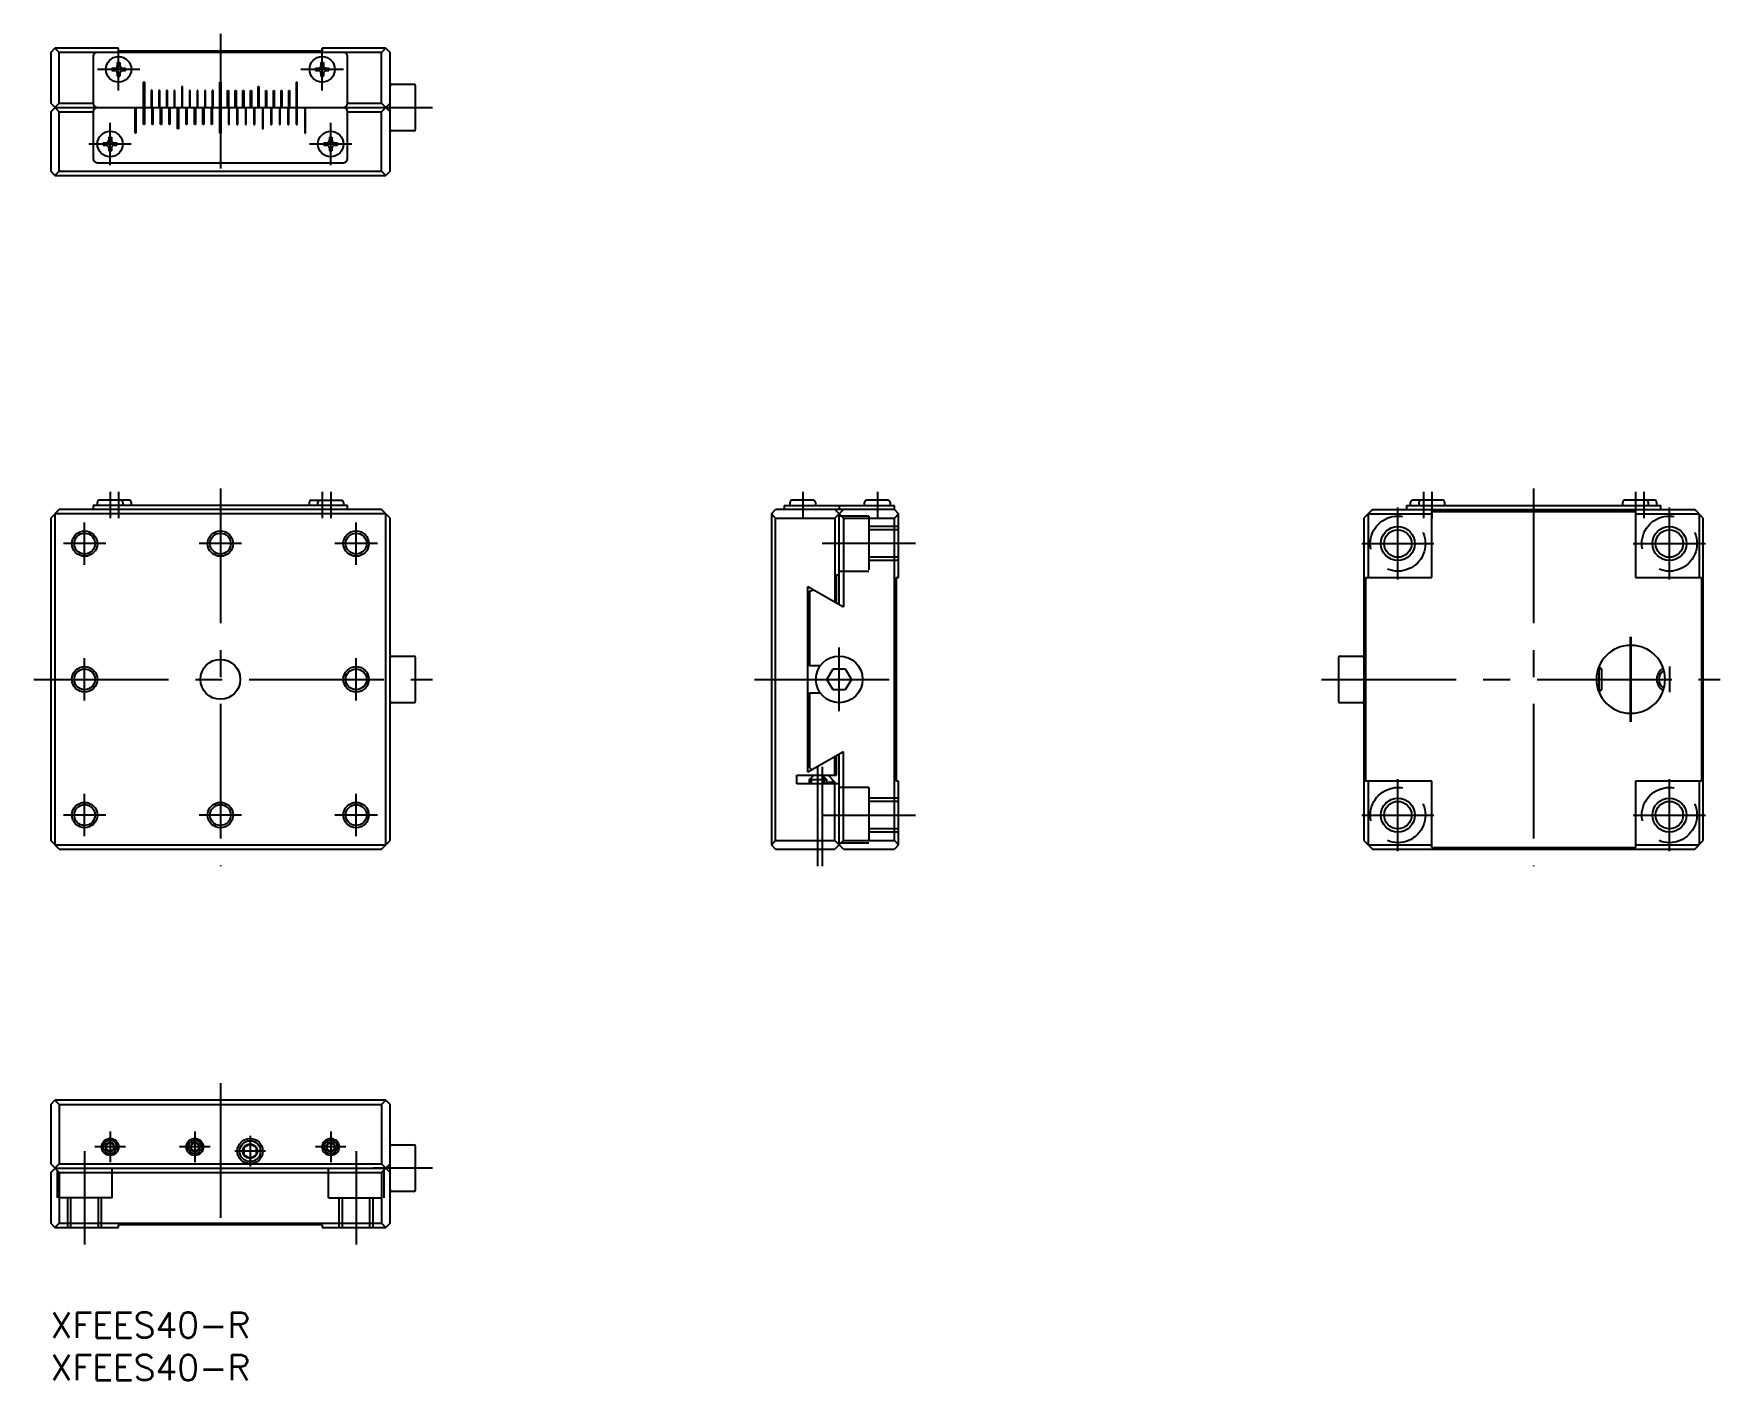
# Model space of a CAD drawing. Extents: x -2 to 197, y -8 to 151.
import ezdxf

# ---------------------------------------------------------------- set-up
doc = ezdxf.new("R2010")
doc.units = 0
doc.header["$LTSCALE"] = 0.5
doc.linetypes.add('CENTER', pattern=[50.8, 31.75, -6.35, 6.35, -6.35])
doc.linetypes.add('DASHED', pattern=[19.05, 12.7, -6.35])
for name, color, linetype in [('MSM_CENTER', 1, 'CENTER'), ('MSM_CONTINUOUS', 7, 'CONTINUOUS'), ('MSM_DASHED', 4, 'DASHED'), ('MSM_NARROW', 5, 'CONTINUOUS'), ('MSM_PART_NUMBER', 7, 'CONTINUOUS')]:
    doc.layers.add(name, color=color, linetype=linetype)
doc.styles.get("Standard").update_dxf_attribs({"font": 'txt.shx', "height": 3, "bigfont": 'bigfont.shx'})

# ---------------------------------------------------------------- blocks, each defined once
blk = doc.blocks.new('*U50')
at = {"layer": 'MSM_PART_NUMBER'}
blk.add_text('XFEES40-R', height=3, dxfattribs=at).set_placement((0, -3))
blk = doc.blocks.new('*U51')
at = {"layer": 'MSM_PART_NUMBER'}
blk.add_text('XFEES40-R', height=3, dxfattribs=at).set_placement((0, -8))

msp = doc.modelspace()

# ---------------------------------------------------------------- linework, layer by layer
at = {"layer": 'MSM_CENTER'}
for p, q in [((20, 150.7), (20, 132)), ((8, 144), (8, 149)), ((32, 144), (32, 149)), ((10.5, 146.5), (5.5, 146.5)), ((34.5, 146.5), (29.5, 146.5)), ((38, 142), (45, 142)), ((7, 135.2), (7, 140.2)), ((33, 135.2), (33, 140.2)), ((9.5, 137.7), (4.5, 137.7)), ((35.5, 137.7), (30.5, 137.7)), ((7, 96.71), (7, 93.61)), ((8, 96.71), (8, 93.61)), ((20, 97.11), (20, 52.61)), ((32, 96.71), (32, 93.61)), ((33, 96.71), (33, 93.61)), ((88.64, 96.71), (88.64, 93.61)), ((97.44, 96.71), (97.44, 93.61)), ((161.79, 96.71), (161.79, 93.61)), ((162.79, 96.71), (162.79, 93.61)), ((174.79, 97.11), (174.79, 52.61)), ((186.79, 96.71), (186.79, 93.61)), ((187.79, 96.71), (187.79, 93.61)), ((158.79, 86.36), (158.79, 94.86)), ((190.79, 86.36), (190.79, 94.86)), ((4, 88.11), (4, 93.11)), ((36, 88.11), (36, 93.11)), ((6.5, 90.61), (1.5, 90.61)), ((22.5, 90.61), (17.5, 90.61)), ((38.5, 90.61), (33.5, 90.61)), ((101.94, 90.61), (90.94, 90.61)), ((154.54, 90.61), (163.04, 90.61)), ((186.54, 90.61), (195.04, 90.61)), ((186.19, 69.61), (186.19, 79.61)), ((186.29, 69.61), (186.29, 79.61)), ((92.94, 70.86), (92.94, 78.36)), ((4, 72.11), (4, 77.11)), ((36, 72.11), (36, 77.11)), ((190.79, 76.11), (190.79, 73.11)), ((-2, 74.61), (45, 74.61)), ((82.94, 74.61), (101.64, 74.61)), ((149.79, 74.61), (196.79, 74.61)), ((90.44, 52.61), (90.44, 64.31)), ((90.94, 64.31), (90.94, 52.61)), ((158.79, 54.36), (158.79, 62.86)), ((190.79, 54.36), (190.79, 62.86)), ((4, 56.11), (4, 61.11)), ((36, 56.11), (36, 61.11)), ((6.5, 58.61), (1.5, 58.61)), ((22.5, 58.61), (17.5, 58.61)), ((38.5, 58.61), (33.5, 58.61)), ((90.94, 58.61), (101.94, 58.61)), ((154.54, 58.61), (163.04, 58.61)), ((186.54, 58.61), (195.04, 58.61)), ((20, 27), (20, 8.3)), ((7, 21.3), (7, 17.7)), ((17, 21.3), (17, 17.7)), ((23.5, 20.8), (23.5, 17.2)), ((33, 21.3), (33, 17.7)), ((4, 19), (4, 8)), ((8.8, 19.5), (5.2, 19.5)), ((18.8, 19.5), (15.2, 19.5)), ((25.3, 19), (21.7, 19)), ((34.8, 19.5), (31.2, 19.5)), ((36, 19), (36, 8)), ((45, 17), (38, 17))]:
    msp.add_line(p, q, dxfattribs=at)
at = {"layer": 'MSM_CONTINUOUS'}
for p, q in [((0, 148.5), (0.5, 149)), ((0, 148.5), (0, 142.5)), ((8, 149), (0.5, 149)), ((1, 148.5), (0.5, 149)), ((39, 148.5), (1, 148.5)), ((1, 142.5), (1, 148.5)), ((5, 148), (5, 142.5)), ((7.85, 147.3), (7.85, 146.95)), ((7.85, 147.3), (8.15, 147.3)), ((8, 148.7), (8, 149)), ((8, 148.7), (32, 148.7)), ((8.15, 147.3), (8.15, 146.95)), ((31.85, 147.3), (31.85, 146.95)), ((31.85, 147.3), (32.15, 147.3)), ((39.5, 149), (32, 149)), ((32, 149), (32, 148.7)), ((32.15, 147.3), (32.15, 146.95)), ((35, 142.5), (35, 148)), ((39, 148.5), (39.5, 149)), ((39, 142.5), (39, 148.5)), ((39.5, 149), (40, 148.5)), ((40, 134.5), (40, 148.5)), ((7.2, 146.65), (7.2, 146.35)), ((7.2, 146.65), (7.55, 146.65)), ((7.2, 146.35), (7.55, 146.35)), ((7.85, 146.05), (7.85, 145.7)), ((7.85, 145.7), (8.15, 145.7)), ((8.15, 146.05), (8.15, 145.7)), ((8.45, 146.65), (8.8, 146.65)), ((8.45, 146.35), (8.8, 146.35)), ((8.8, 146.65), (8.8, 146.35)), ((31.2, 146.65), (31.2, 146.35)), ((31.2, 146.65), (31.55, 146.65)), ((31.2, 146.35), (31.55, 146.35)), ((31.85, 146.05), (31.85, 145.7)), ((31.85, 145.7), (32.15, 145.7)), ((32.15, 146.05), (32.15, 145.7)), ((32.45, 146.65), (32.8, 146.65)), ((32.45, 146.35), (32.8, 146.35)), ((32.8, 146.65), (32.8, 146.35)), ((11.05, 145), (10.95, 145)), ((10.95, 140), (10.95, 145)), ((11.05, 145), (11.05, 140)), ((11.85, 144), (11.85, 142)), ((11.95, 144), (11.85, 144)), ((11.95, 140), (11.95, 144)), ((12.75, 144), (12.75, 142)), ((12.85, 144), (12.75, 144)), ((12.85, 142), (12.85, 144)), ((13.65, 144), (13.65, 142)), ((13.75, 144), (13.65, 144)), ((13.75, 142), (13.75, 144)), ((14.55, 144), (14.55, 142)), ((14.65, 144), (14.55, 144)), ((14.65, 142), (14.65, 144)), ((15.45, 144.5), (15.45, 142)), ((15.55, 144.5), (15.45, 144.5)), ((15.55, 142), (15.55, 144.5)), ((16.35, 144), (16.35, 142)), ((16.45, 144), (16.35, 144)), ((16.45, 142), (16.45, 144)), ((17.25, 144), (17.25, 142)), ((17.35, 144), (17.25, 144)), ((17.35, 142), (17.35, 144)), ((18.15, 144), (18.15, 142)), ((18.25, 144), (18.15, 144)), ((18.25, 142), (18.25, 144)), ((19.15, 144), (19.05, 144)), ((19.05, 144), (19.05, 140)), ((19.15, 142), (19.15, 144)), ((19.95, 145), (20.05, 145)), ((19.95, 139), (19.95, 145)), ((20.05, 145), (20.05, 139)), ((20.85, 142), (20.85, 144)), ((20.85, 144), (20.95, 144)), ((20.95, 144), (20.95, 140)), ((21.75, 142), (21.75, 144)), ((21.75, 144), (21.85, 144)), ((21.85, 144), (21.85, 142)), ((22.65, 142), (22.65, 144)), ((22.65, 144), (22.75, 144)), ((22.75, 144), (22.75, 142)), ((23.55, 142), (23.55, 144)), ((23.55, 144), (23.65, 144)), ((23.65, 144), (23.65, 142)), ((24.45, 142), (24.45, 144.5)), ((24.45, 144.5), (24.55, 144.5)), ((24.55, 144.5), (24.55, 142)), ((25.35, 142), (25.35, 144)), ((25.35, 144), (25.45, 144)), ((25.45, 144), (25.45, 142)), ((26.25, 142), (26.25, 144)), ((26.25, 144), (26.35, 144)), ((26.35, 144), (26.35, 142)), ((27.15, 142), (27.15, 144)), ((27.15, 144), (27.25, 144)), ((27.25, 144), (27.25, 142)), ((28.05, 144), (28.15, 144)), ((28.05, 140), (28.05, 144)), ((28.15, 144), (28.15, 142)), ((28.95, 145), (29.05, 145)), ((28.95, 145), (28.95, 140)), ((29.05, 140), (29.05, 145)), ((40.2, 144.75), (42.8, 144.75)), ((43, 139.45), (43, 144.55)), ((1, 141.5), (0, 142.5)), ((0, 141.5), (1, 142.5)), ((0, 141.5), (0, 134.5)), ((0.5, 142), (39.5, 142)), ((1, 142.5), (5, 142.5)), ((1, 141.5), (5, 141.5)), ((1, 134.5), (1, 141.5)), ((5, 141.5), (5, 136)), ((9.95, 139), (9.95, 142)), ((10.05, 142), (10.05, 139)), ((12.05, 142), (12.05, 140)), ((12.95, 140), (12.95, 142)), ((13.05, 142), (13.05, 140)), ((13.95, 140), (13.95, 142)), ((14.05, 142), (14.05, 140)), ((14.95, 139.5), (14.95, 142)), ((15.05, 142), (15.05, 139.5)), ((15.95, 140), (15.95, 142)), ((16.05, 142), (16.05, 140)), ((16.95, 140), (16.95, 142)), ((17.05, 142), (17.05, 140)), ((17.95, 140), (17.95, 142)), ((18.05, 142), (18.05, 140)), ((18.95, 140), (18.95, 142)), ((21.05, 140), (21.05, 142)), ((21.95, 142), (21.95, 140)), ((22.05, 140), (22.05, 142)), ((22.95, 142), (22.95, 140)), ((23.05, 140), (23.05, 142)), ((23.95, 142), (23.95, 140)), ((24.05, 140), (24.05, 142)), ((24.95, 142), (24.95, 139.5)), ((25.05, 139.5), (25.05, 142)), ((25.95, 142), (25.95, 140)), ((26.05, 140), (26.05, 142)), ((26.95, 142), (26.95, 140)), ((27.05, 140), (27.05, 142)), ((27.95, 142), (27.95, 140)), ((29.95, 142), (29.95, 139)), ((30.05, 139), (30.05, 142)), ((35, 142.5), (39, 142.5)), ((35, 141.5), (39, 141.5)), ((35, 136), (35, 141.5)), ((39, 141.5), (40, 142.5)), ((40, 141.5), (39, 142.5)), ((39, 134.5), (39, 141.5)), ((11.05, 140), (10.95, 140)), ((12.05, 140), (11.95, 140)), ((13.05, 140), (12.95, 140)), ((14.05, 140), (13.95, 140)), ((15.05, 139.5), (14.95, 139.5)), ((16.05, 140), (15.95, 140)), ((17.05, 140), (16.95, 140)), ((18.05, 140), (17.95, 140)), ((19.05, 140), (18.95, 140)), ((20.95, 140), (21.05, 140)), ((21.95, 140), (22.05, 140)), ((22.95, 140), (23.05, 140)), ((23.95, 140), (24.05, 140)), ((24.95, 139.5), (25.05, 139.5)), ((25.95, 140), (26.05, 140)), ((26.95, 140), (27.05, 140)), ((27.95, 140), (28.05, 140)), ((28.95, 140), (29.05, 140)), ((42.8, 139.25), (40.2, 139.25)), ((6.2, 137.85), (6.2, 137.55)), ((6.2, 137.85), (6.55, 137.85)), ((6.2, 137.55), (6.55, 137.55)), ((6.85, 138.5), (6.85, 138.15)), ((6.85, 138.5), (7.15, 138.5)), ((6.85, 137.25), (6.85, 136.9)), ((7.15, 138.5), (7.15, 138.15)), ((7.15, 137.25), (7.15, 136.9)), ((7.45, 137.85), (7.8, 137.85)), ((7.45, 137.55), (7.8, 137.55)), ((7.8, 137.85), (7.8, 137.55)), ((10.05, 139), (9.95, 139)), ((20.05, 139), (19.95, 139)), ((29.95, 139), (30.05, 139)), ((32.2, 137.85), (32.2, 137.55)), ((32.2, 137.85), (32.55, 137.85)), ((32.2, 137.55), (32.55, 137.55)), ((32.85, 138.5), (32.85, 138.15)), ((32.85, 138.5), (33.15, 138.5)), ((32.85, 137.25), (32.85, 136.9)), ((33.15, 138.5), (33.15, 138.15)), ((33.15, 137.25), (33.15, 136.9)), ((33.45, 137.85), (33.8, 137.85)), ((33.45, 137.55), (33.8, 137.55)), ((33.8, 137.85), (33.8, 137.55)), ((5.5, 135.5), (34.5, 135.5)), ((6.85, 136.9), (7.15, 136.9)), ((32.85, 136.9), (33.15, 136.9)), ((0.5, 134), (0, 134.5)), ((0.5, 134), (1, 134.5)), ((0.5, 134), (39.5, 134)), ((1, 134.5), (39, 134.5)), ((39.5, 134), (39, 134.5)), ((40, 134.5), (39.5, 134)), ((5.5, 95.11), (5.5, 95.51)), ((9.3, 95.71), (5.7, 95.71)), ((8.5, 95.51), (8.5, 95.11)), ((9.5, 95.51), (9.5, 95.11)), ((30.5, 95.11), (30.5, 95.51)), ((30.7, 95.71), (34.3, 95.71)), ((31.5, 95.11), (31.5, 95.51)), ((34.5, 95.51), (34.5, 95.11)), ((87.14, 95.11), (87.14, 95.51)), ((89.94, 95.71), (87.34, 95.71)), ((90.14, 95.51), (90.14, 95.11)), ((95.94, 95.11), (95.94, 95.51)), ((98.74, 95.71), (96.14, 95.71)), ((98.94, 95.51), (98.94, 95.11)), ((160.29, 95.11), (160.29, 95.51)), ((164.09, 95.71), (160.49, 95.71)), ((161.29, 95.11), (161.29, 95.51)), ((164.29, 95.51), (164.29, 95.11)), ((185.29, 95.11), (185.29, 95.51)), ((189.09, 95.71), (185.49, 95.71)), ((188.29, 95.51), (188.29, 95.11)), ((189.29, 95.51), (189.29, 95.11)), ((1, 94.61), (0, 93.61)), ((0, 93.61), (0, 55.61)), ((39.5, 94.11), (0.5, 94.11)), ((0.5, 94.11), (0.5, 55.11)), ((39, 94.61), (1, 94.61)), ((5, 95.11), (5, 94.61)), ((35, 95.11), (5, 95.11)), ((35, 94.61), (35, 95.11)), ((40, 93.61), (39, 94.61)), ((39.5, 55.11), (39.5, 94.11)), ((40, 55.61), (40, 93.61)), ((84.94, 94.11), (85.44, 94.61)), ((84.94, 94.11), (84.94, 55.11)), ((85.44, 93.61), (84.94, 94.11)), ((99.44, 94.61), (85.44, 94.61)), ((85.44, 55.61), (85.44, 93.61)), ((85.44, 93.61), (92.44, 93.61)), ((86.44, 95.11), (99.44, 95.11)), ((86.44, 95.11), (86.44, 94.61)), ((92.44, 94.61), (93.44, 93.61)), ((92.44, 93.61), (93.44, 94.61)), ((92.44, 93.61), (92.44, 83.71)), ((92.94, 95.11), (92.94, 94.61)), ((92.94, 83.42), (92.94, 94.11)), ((93.44, 93.61), (99.44, 93.61)), ((93.44, 93.61), (93.44, 83.14)), ((99.44, 94.61), (99.44, 95.11)), ((99.44, 94.61), (99.94, 94.11)), ((99.94, 94.11), (99.44, 93.61)), ((99.44, 55.61), (99.44, 93.61)), ((99.94, 86.61), (99.94, 94.11)), ((155.79, 94.61), (154.79, 93.61)), ((154.79, 93.61), (154.79, 55.61)), ((155.29, 94.11), (155.29, 86.61)), ((155.29, 94.11), (162.79, 94.11)), ((155.79, 94.61), (193.79, 94.61)), ((159.79, 95.11), (189.79, 95.11)), ((159.79, 95.11), (159.79, 94.61)), ((162.79, 86.61), (162.79, 94.61)), ((162.79, 94.41), (186.79, 94.41)), ((186.79, 94.41), (186.79, 86.61)), ((186.79, 94.11), (194.29, 94.11)), ((189.79, 94.61), (189.79, 95.11)), ((194.79, 93.61), (193.79, 94.61)), ((194.29, 94.11), (194.29, 86.61)), ((194.79, 55.61), (194.79, 93.61)), ((89.24, 63.66), (89.24, 85.56)), ((89.24, 85.56), (93.44, 83.14)), ((92.64, 83.6), (92.64, 86.91)), ((92.64, 86.91), (92.94, 86.91)), ((99.64, 86.61), (99.64, 62.61)), ((99.64, 86.61), (99.94, 86.61)), ((154.99, 86.61), (162.79, 86.61)), ((154.99, 86.61), (154.99, 62.61)), ((186.79, 86.61), (194.59, 86.61)), ((194.59, 86.61), (194.59, 62.61)), ((89.44, 85.01), (89.95, 85.15)), ((89.44, 85.01), (89.44, 76.21)), ((89.24, 77.61), (89.44, 77.61)), ((186.19, 78.61), (186.29, 78.61)), ((40.2, 77.36), (42.8, 77.36)), ((43, 72.06), (43, 77.16)), ((90.7, 76.21), (89.44, 76.21)), ((91.5, 74.61), (92.22, 75.86)), ((92.22, 75.86), (93.66, 75.86)), ((93.66, 75.86), (94.38, 74.61)), ((151.79, 77.16), (151.79, 72.06)), ((151.99, 77.36), (154.59, 77.36)), ((182.48, 76.11), (182.52, 76.11)), ((182.52, 73.11), (182.52, 76.11)), ((182.79, 75.84), (182.52, 76.11)), ((182.79, 75.84), (182.79, 73.38)), ((92.22, 73.36), (91.5, 74.61)), ((94.38, 74.61), (93.66, 73.36)), ((42.8, 71.86), (40.2, 71.86)), ((89.44, 71.61), (89.24, 71.61)), ((89.44, 73.01), (89.44, 64.21)), ((89.44, 73.01), (90.7, 73.01)), ((93.66, 73.36), (92.22, 73.36)), ((154.59, 71.86), (151.99, 71.86)), ((182.48, 73.11), (182.52, 73.11)), ((182.79, 73.38), (182.52, 73.11)), ((186.29, 70.61), (186.19, 70.61)), ((93.44, 66.08), (89.24, 63.66)), ((92.64, 63.31), (92.64, 65.62)), ((92.94, 55.11), (92.94, 65.8)), ((93.44, 55.61), (93.44, 66.08)), ((89.72, 63.93), (89.44, 64.21)), ((92.44, 63.31), (92.44, 65.51)), ((87.94, 62.31), (87.94, 63.31)), ((87.94, 63.31), (92.64, 63.31)), ((92.94, 62.31), (87.94, 62.31)), ((89.44, 62.81), (89.94, 63.31)), ((89.44, 62.31), (89.44, 62.81)), ((89.44, 62.81), (91.44, 62.81)), ((90.94, 63.31), (91.44, 62.81)), ((91.44, 62.81), (91.44, 62.31)), ((91.44, 62.51), (92.44, 62.51)), ((91.64, 63.31), (92.44, 62.51)), ((92.44, 55.61), (92.44, 62.51)), ((99.94, 62.61), (99.64, 62.61)), ((99.94, 55.11), (99.94, 62.61)), ((162.79, 62.61), (154.99, 62.61)), ((155.29, 62.61), (155.29, 55.11)), ((162.79, 54.81), (162.79, 62.61)), ((186.79, 62.61), (186.79, 54.81)), ((194.59, 62.61), (186.79, 62.61)), ((194.29, 62.61), (194.29, 55.11)), ((1, 54.61), (0, 55.61)), ((0.5, 55.11), (39.5, 55.11)), ((1, 54.61), (39, 54.61)), ((39, 54.61), (40, 55.61)), ((85.44, 55.61), (84.94, 55.11)), ((85.44, 54.61), (84.94, 55.11)), ((85.44, 55.61), (92.44, 55.61)), ((85.44, 54.61), (92.44, 54.61)), ((93.44, 55.61), (92.44, 54.61)), ((93.44, 54.61), (92.44, 55.61)), ((93.44, 55.61), (99.44, 55.61)), ((93.44, 54.61), (99.44, 54.61)), ((99.94, 55.11), (99.44, 55.61)), ((99.94, 55.11), (99.44, 54.61)), ((154.79, 55.61), (155.79, 54.61)), ((155.29, 55.11), (162.79, 55.11)), ((155.79, 54.61), (193.79, 54.61)), ((162.79, 54.81), (186.79, 54.81)), ((186.79, 55.11), (194.29, 55.11)), ((193.79, 54.61), (194.79, 55.61)), ((0, 24.5), (0.5, 25)), ((0, 24.5), (0, 17.5)), ((39.5, 25), (0.5, 25)), ((1, 24.5), (0.5, 25)), ((1, 24.5), (1, 17.5)), ((1, 24.5), (39, 24.5)), ((39, 24.5), (39.5, 25)), ((39, 24.5), (39, 17.5)), ((39.5, 25), (40, 24.5)), ((40, 10.5), (40, 24.5)), ((7, 20.02), (6.55, 19.76)), ((7.45, 19.76), (7, 20.02)), ((17, 20.02), (16.55, 19.76)), ((17.45, 19.76), (17, 20.02)), ((33, 20.02), (32.55, 19.76)), ((33.45, 19.76), (33, 20.02)), ((6.55, 19.76), (6.55, 19.24)), ((6.55, 19.24), (7, 18.98)), ((7, 18.98), (7.45, 19.24)), ((7.45, 19.24), (7.45, 19.76)), ((16.55, 19.76), (16.55, 19.24)), ((16.55, 19.24), (17, 18.98)), ((17, 18.98), (17.45, 19.24)), ((17.45, 19.24), (17.45, 19.76)), ((23.5, 19.87), (22.75, 19.43)), ((22.75, 19.43), (22.75, 18.57)), ((22.75, 18.57), (23.5, 18.13)), ((24.25, 19.43), (23.5, 19.87)), ((23.5, 18.13), (24.25, 18.57)), ((24.25, 18.57), (24.25, 19.43)), ((32.55, 19.76), (32.55, 19.24)), ((32.55, 19.24), (33, 18.98)), ((33, 18.98), (33.45, 19.24)), ((33.45, 19.24), (33.45, 19.76)), ((40.2, 19.75), (42.8, 19.75)), ((43, 14.45), (43, 19.55)), ((1, 16.5), (0, 17.5)), ((0, 16.5), (1, 17.5)), ((0, 16.5), (0, 10.5)), ((0.5, 17), (39.5, 17)), ((1, 17.5), (39, 17.5)), ((1, 16.5), (39, 16.5)), ((1, 16.5), (1, 10.5)), ((39, 16.5), (40, 17.5)), ((40, 16.5), (39, 17.5)), ((39, 16.5), (39, 10.5)), ((42.8, 14.25), (40.2, 14.25)), ((0.5, 10), (0, 10.5)), ((0.5, 10), (1, 10.5)), ((0.5, 10), (8, 10)), ((1, 10.5), (39, 10.5)), ((32, 10.3), (8, 10.3)), ((8, 10), (8, 10.3)), ((32, 10.3), (32, 10)), ((32, 10), (39.5, 10)), ((39.5, 10), (39, 10.5)), ((40, 10.5), (39.5, 10))]:
    msp.add_line(p, q, dxfattribs=at)
for centre, radius in [((8, 146.5), 1.5), ((32, 146.5), 1.5), ((7, 137.7), 1.5), ((33, 137.7), 1.5), ((4, 90.61), 1.23), ((20, 90.61), 1.23), ((36, 90.61), 1.23), ((158.79, 90.61), 1.62), ((190.79, 90.61), 1.62), ((4, 74.61), 1.23), ((20, 74.61), 2.35), ((36, 74.61), 1.23), ((92.94, 74.61), 2.75), ((4, 58.61), 1.23), ((20, 58.61), 1.23), ((36, 58.61), 1.23), ((158.79, 58.61), 1.62), ((190.79, 58.61), 1.62), ((7, 19.5), 0.783), ((7, 19.5), 0.52), ((17, 19.5), 0.783), ((17, 19.5), 0.52), ((23.5, 19), 1.23), ((33, 19.5), 0.783), ((33, 19.5), 0.52), ((23.5, 19), 0.866)]:
    msp.add_circle(centre, radius, dxfattribs=at)
for centre, radius, start, end in [((5.5, 148), 0.5, 90, 180), ((34.5, 148), 0.5, 0, 90), ((7.55, 146.95), 0.3, 270, 0), ((7.55, 146.05), 0.3, 0, 90), ((8.45, 146.95), 0.3, 180, 270), ((8.45, 146.05), 0.3, 90, 180), ((31.55, 146.95), 0.3, 270, 0), ((31.55, 146.05), 0.3, 0, 90), ((32.45, 146.95), 0.3, 180, 270), ((32.45, 146.05), 0.3, 90, 180), ((40.2, 144.55), 0.2, 90, 180), ((42.8, 144.55), 0.2, 0, 90), ((5.5, 142.5), 0.5, 180, 270), ((5.5, 141.5), 0.5, 90, 180), ((34.5, 142.5), 0.5, 270, 0), ((34.5, 141.5), 0.5, 0, 90), ((40.2, 139.45), 0.2, 180, 270), ((42.8, 139.45), 0.2, 270, 0), ((6.55, 138.15), 0.3, 270, 0), ((6.55, 137.25), 0.3, 0, 90), ((7.45, 138.15), 0.3, 180, 270), ((7.45, 137.25), 0.3, 90, 180), ((32.55, 138.15), 0.3, 270, 0), ((32.55, 137.25), 0.3, 0, 90), ((33.45, 138.15), 0.3, 180, 270), ((33.45, 137.25), 0.3, 90, 180), ((5.5, 136), 0.5, 180, 270), ((34.5, 136), 0.5, 270, 0), ((5.7, 95.51), 0.2, 90, 180), ((8.3, 95.51), 0.2, 0, 90), ((9.3, 95.51), 0.2, 0, 90), ((30.7, 95.51), 0.2, 90, 180), ((31.7, 95.51), 0.2, 90, 180), ((34.3, 95.51), 0.2, 0, 90), ((87.34, 95.51), 0.2, 90, 180), ((89.94, 95.51), 0.2, 0, 90), ((96.14, 95.51), 0.2, 90, 180), ((98.74, 95.51), 0.2, 0, 90), ((160.49, 95.51), 0.2, 90, 180), ((161.49, 95.51), 0.2, 90, 180), ((164.09, 95.51), 0.2, 0, 90), ((185.49, 95.51), 0.2, 90, 180), ((188.09, 95.51), 0.2, 0, 90), ((189.09, 95.51), 0.2, 0, 90), ((186.19, 74.61), 4, 90, 270), ((186.29, 74.61), 4, 270, 90), ((40.2, 77.16), 0.2, 90, 180), ((42.8, 77.16), 0.2, 0, 90), ((151.99, 77.16), 0.2, 90, 180), ((154.59, 77.16), 0.2, 0, 90), ((190.79, 74.61), 1.23, 121.3784, 238.6216), ((40.2, 72.06), 0.2, 180, 270), ((42.8, 72.06), 0.2, 270, 0), ((151.99, 72.06), 0.2, 180, 270), ((154.59, 72.06), 0.2, 270, 0), ((40.2, 19.55), 0.2, 90, 180), ((42.8, 19.55), 0.2, 0, 90), ((40.2, 14.45), 0.2, 180, 270), ((42.8, 14.45), 0.2, 270, 0)]:
    msp.add_arc(centre, radius, start, end, dxfattribs=at)
at = {"layer": 'MSM_DASHED'}
for p, q in [((96.44, 93.86), (92.94, 93.86)), ((96.44, 93.86), (96.44, 87.36)), ((99.94, 92.61), (96.44, 92.61)), ((99.94, 92.23), (96.44, 92.23)), ((99.94, 88.99), (96.44, 88.99)), ((99.94, 88.61), (96.44, 88.61)), ((92.94, 87.36), (96.44, 87.36)), ((96.44, 61.86), (92.94, 61.86)), ((96.44, 61.86), (96.44, 55.36)), ((99.94, 60.61), (96.44, 60.61)), ((99.94, 60.23), (96.44, 60.23)), ((99.94, 56.99), (96.44, 56.99)), ((99.94, 56.61), (96.44, 56.61)), ((92.94, 55.36), (96.44, 55.36)), ((0.75, 16.75), (0.75, 13.5)), ((7.25, 13.5), (7.25, 17)), ((32.75, 13.5), (32.75, 17)), ((39.25, 16.75), (39.25, 13.5)), ((7.25, 13.5), (0.75, 13.5)), ((2, 10), (2, 13.5)), ((2.38, 10), (2.38, 13.5)), ((5.62, 10), (5.62, 13.5)), ((6, 10), (6, 13.5)), ((32.75, 13.5), (39.25, 13.5)), ((34, 10), (34, 13.5)), ((34.38, 10), (34.38, 13.5)), ((37.62, 10), (37.62, 13.5)), ((38, 10), (38, 13.5))]:
    msp.add_line(p, q, dxfattribs=at)
for centre in [(158.79, 90.61), (190.79, 90.61), (158.79, 58.61), (190.79, 58.61)]:
    msp.add_circle(centre, 3.25, dxfattribs=at)
at = {"layer": 'MSM_NARROW'}
for p, q in [((182.38, 75.84), (182.79, 75.84)), ((182.38, 73.38), (182.79, 73.38)), ((89.66, 62.31), (89.66, 63.03)), ((91.22, 62.31), (91.22, 63.03)), ((92.17, 62.31), (92.17, 62.78))]:
    msp.add_line(p, q, dxfattribs=at)
for centre, radius in [((4, 90.61), 1.5), ((20, 90.61), 1.5), ((36, 90.61), 1.5), ((158.79, 90.61), 2), ((190.79, 90.61), 2), ((4, 74.61), 1.5), ((36, 74.61), 1.5), ((4, 58.61), 1.5), ((20, 58.61), 1.5), ((36, 58.61), 1.5), ((158.79, 58.61), 2), ((190.79, 58.61), 2), ((7, 19.5), 1), ((17, 19.5), 1), ((23.5, 19), 1.5), ((33, 19.5), 1)]:
    msp.add_circle(centre, radius, dxfattribs=at)
msp.add_arc((190.79, 74.61), 1.5, 118.7822, 241.2178, dxfattribs=at)

# ---------------------------------------------------------------- block references
at = {"layer": 'MSM_CONTINUOUS'}
for name in ['*U50', '*U51']:
    msp.add_blockref(name, (0, 0), dxfattribs=at)

doc.saveas('drawing.dxf')
